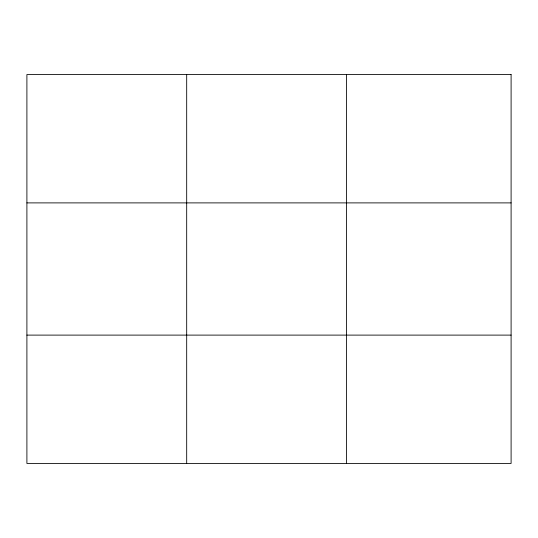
<?xml version="1.0" encoding="UTF-8"?>
<svg xmlns="http://www.w3.org/2000/svg" width="538" height="538" viewBox="0 0 538 538"><rect width="100%" height="100%" fill="white"/><g stroke="black" fill="none" stroke-linecap="round" stroke-linejoin="round"><path stroke-width="0.81" d="M186.686 463.433L186.686 74.567M26.9 202.893L511.1 202.893M26.9 335.107L511.1 335.107M346.472 74.567L346.472 463.433M511.1 74.567L511.1 463.433L26.9 463.433L26.9 74.567L511.1 74.567"/></g></svg>
